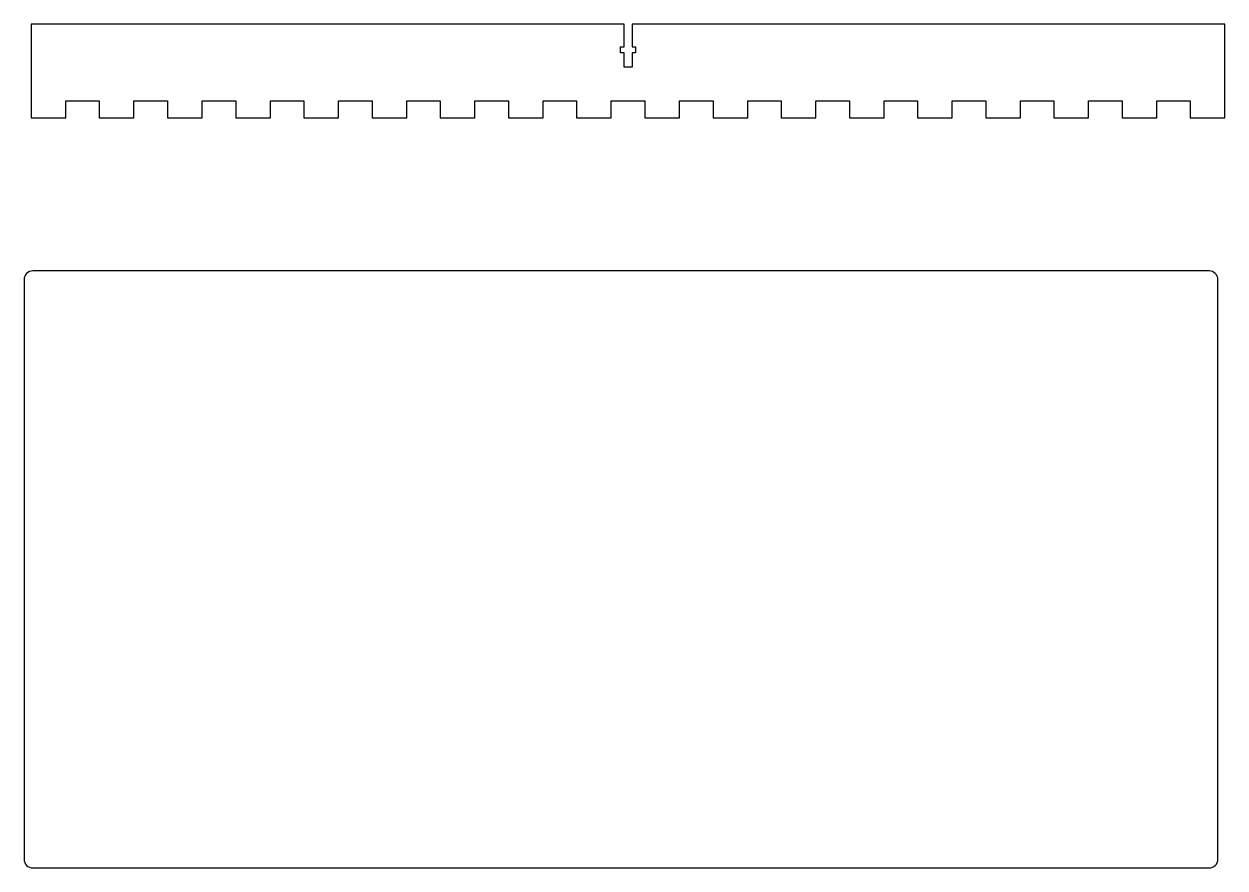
# Model space of a CAD drawing. Header units: millimetres. Extents: x -118 to 856, y -46 to 612.
# Drawn here: x 432.9 to 855.6, y -46.4 to 250.7 of the extents above; entities that cross this region are included whole.
import ezdxf

# ---------------------------------------------------------------- set-up
doc = ezdxf.new("R2010")
doc.units = ezdxf.units.MM

msp = doc.modelspace()

# ---------------------------------------------------------------- linework, layer by layer
msp.add_lwpolyline([(644.11, 242.74), (644.11, 247.84), (644.11, 250.73), (435.41, 250.73), (435.41, 217.74), (447.61, 217.74), (447.61, 223.74), (459.41, 223.74), (459.41, 217.74), (471.61, 217.74), (471.61, 223.74), (483.41, 223.74), (483.41, 217.74), (495.61, 217.74), (495.61, 223.74), (507.41, 223.74), (507.41, 217.74), (519.61, 217.74), (519.61, 223.74), (531.41, 223.74), (531.41, 217.74), (543.61, 217.74), (543.61, 223.74), (555.41, 223.74), (555.41, 217.74), (567.61, 217.74), (567.61, 223.74), (579.41, 223.74), (579.41, 217.74), (591.61, 217.74), (591.61, 223.74), (603.41, 223.74), (603.41, 217.74), (615.61, 217.74), (615.61, 223.74), (627.41, 223.74), (627.41, 217.74), (639.61, 217.74), (639.61, 223.74), (651.41, 223.74), (651.41, 217.74), (663.61, 217.74), (663.61, 223.74), (675.41, 223.74), (675.41, 217.74), (687.61, 217.74), (687.61, 223.74), (699.41, 223.74), (699.41, 217.74), (711.61, 217.74), (711.61, 223.74), (723.41, 223.74), (723.41, 217.74), (735.61, 217.74), (735.61, 223.74), (747.41, 223.74), (747.41, 217.74), (759.61, 217.74), (759.61, 223.74), (771.41, 223.74), (771.41, 217.74), (783.61, 217.74), (783.61, 223.74), (795.41, 223.74), (795.41, 217.74), (807.61, 217.74), (807.61, 223.74), (819.41, 223.74), (819.41, 217.74), (831.61, 217.74), (831.61, 223.74), (843.41, 223.74), (843.41, 217.74), (855.61, 217.74), (855.61, 250.73), (646.91, 250.73), (646.91, 247.84), (646.91, 242.74), (648.16, 242.74), (648.16, 240.54), (646.91, 240.54), (646.91, 235.54), (644.11, 235.54), (644.11, 240.54), (642.86, 240.54), (642.86, 242.74)], close=True)
msp.add_lwpolyline([(436, -46.38), (850, -46.38, 0.414214), (853.1, -43.28), (853.1, 160.72, 0.414214), (850, 163.82), (436, 163.82, 0.414214), (432.9, 160.72), (432.9, -43.28, 0.414214)], format="xyb", close=True)

doc.saveas('drawing.dxf')
